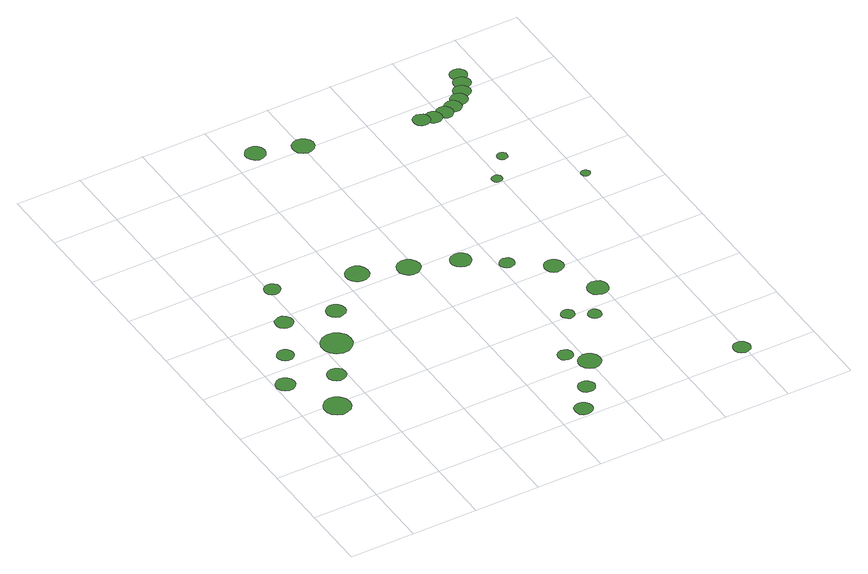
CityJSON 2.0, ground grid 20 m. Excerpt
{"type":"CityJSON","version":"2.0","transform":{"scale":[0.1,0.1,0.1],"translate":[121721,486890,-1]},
"CityObjects":{
"tree1":{"type":"SolitaryVegetationObject","attributes":{"function":"something"},"geometry":[{"type":"MultiSurface","lod":"1","boundaries":[[[0,1,2,3,4,5,6,7,8,9,10,11,12,13,14]]]}]},
"tree2":{"type":"SolitaryVegetationObject","attributes":{"function":"something"},"geometry":[{"type":"MultiSurface","lod":"1","boundaries":[[[15,16,17,18,19,20,21,22,23,24,25,26,27,28,29]]]}]},
"tree3":{"type":"SolitaryVegetationObject","attributes":{"function":"something"},"geometry":[{"type":"MultiSurface","lod":"1","boundaries":[[[30,31,32,33,34,35,36,37,38,39,40,41,42,43,44]]]}]},
"tree4":{"type":"SolitaryVegetationObject","attributes":{"function":"something"},"geometry":[{"type":"MultiSurface","lod":"1","boundaries":[[[45,46,47,48,49,50,51,52,53,54,55,56,57,58,59]]]}]},
"tree5":{"type":"SolitaryVegetationObject","attributes":{"function":"something"},"geometry":[{"type":"MultiSurface","lod":"1","boundaries":[[[60,61,62,63,64,65,66,67,68,69,70,71,72,73,74]]]}]},
"tree6":{"type":"SolitaryVegetationObject","attributes":{"function":"something"},"geometry":[{"type":"MultiSurface","lod":"1","boundaries":[[[75,76,77,78,79,80,81,82,83,84,85,86,87,88,89]]]}]},
"tree7":{"type":"SolitaryVegetationObject","attributes":{"function":"something"},"geometry":[{"type":"MultiSurface","lod":"1","boundaries":[[[90,91,92,93,94,95,96,97,98,99,100,101,102,103,104]]]}]},
"tree8":{"type":"SolitaryVegetationObject","attributes":{"function":"something"},"geometry":[{"type":"MultiSurface","lod":"1","boundaries":[[[105,106,107,108,109,110,111,112,113,114,115,116,117,118,119]]]}]},
"tree9":{"type":"SolitaryVegetationObject","attributes":{"function":"something"},"geometry":[{"type":"MultiSurface","lod":"1","boundaries":[[[120,121,122,123,124,125,126,127,128,129,130,131,132,133,134]]]}]},
"tree10":{"type":"SolitaryVegetationObject","attributes":{"function":"something"},"geometry":[{"type":"MultiSurface","lod":"1","boundaries":[[[135,136,137,138,139,140,141,142,143,144,145,146,147,148,149]]]}]},
"tree11":{"type":"SolitaryVegetationObject","attributes":{"function":"something"},"geometry":[{"type":"MultiSurface","lod":"1","boundaries":[[[150,151,152,153,154,155,156,157,158,159,160,161,162,163,164]]]}]},
"tree12":{"type":"SolitaryVegetationObject","attributes":{"function":"something"},"geometry":[{"type":"MultiSurface","lod":"1","boundaries":[[[165,166,167,168,169,170,171,172,173,174,175,176,177,178,179]]]}]},
"tree13":{"type":"SolitaryVegetationObject","attributes":{"function":"something"},"geometry":[{"type":"MultiSurface","lod":"1","boundaries":[[[180,181,182,183,184,185,186,187,188,189,190,191,192,193,194]]]}]},
"tree14":{"type":"SolitaryVegetationObject","attributes":{"function":"something"},"geometry":[{"type":"MultiSurface","lod":"1","boundaries":[[[195,196,197,198,199,200,201,202,203,204,205,206,207,208,209]]]}]},
"tree15":{"type":"SolitaryVegetationObject","attributes":{"function":"something"},"geometry":[{"type":"MultiSurface","lod":"1","boundaries":[[[210,211,212,213,214,215,216,217,218,219,220,221,222,223,224]]]}]},
"tree16":{"type":"SolitaryVegetationObject","attributes":{"function":"something"},"geometry":[{"type":"MultiSurface","lod":"1","boundaries":[[[225,226,227,228,229,230,231,232,233,234,235,236,237,238,239]]]}]},
"tree17":{"type":"SolitaryVegetationObject","attributes":{"function":"something"},"geometry":[{"type":"MultiSurface","lod":"1","boundaries":[[[240,241,242,243,244,245,246,247,248,249,250,251,252,253,254]]]}]},
"tree18":{"type":"SolitaryVegetationObject","attributes":{"function":"something"},"geometry":[{"type":"MultiSurface","lod":"1","boundaries":[[[255,256,257,258,259,260,261,262,263,264,265,266,267,268,269]]]}]},
"tree19":{"type":"SolitaryVegetationObject","attributes":{"function":"something"},"geometry":[{"type":"MultiSurface","lod":"1","boundaries":[[[270,271,272,273,274,275,276,277,278,279,280,281,282,283,284]]]}]},
"tree20":{"type":"SolitaryVegetationObject","attributes":{"function":"something"},"geometry":[{"type":"MultiSurface","lod":"1","boundaries":[[[285,286,287,288,289,290,291,292,293,294,295,296,297,298,299]]]}]},
"tree21":{"type":"SolitaryVegetationObject","attributes":{"function":"something"},"geometry":[{"type":"MultiSurface","lod":"1","boundaries":[[[300,301,302,303,304,305,306,307,308,309,310,311,312,313,314]]]}]},
"tree22":{"type":"SolitaryVegetationObject","attributes":{"function":"something"},"geometry":[{"type":"MultiSurface","lod":"1","boundaries":[[[315,316,317,318,319,320,321,322,323,324,325,326,327,328,329]]]}]},
"tree23":{"type":"SolitaryVegetationObject","attributes":{"function":"something"},"geometry":[{"type":"MultiSurface","lod":"1","boundaries":[[[330,331,332,333,334,335,336,337,338,339,340,341,342,343,344]]]}]},
"tree24":{"type":"SolitaryVegetationObject","attributes":{"function":"something"},"geometry":[{"type":"MultiSurface","lod":"1","boundaries":[[[345,346,347,348,349,350,351,352,353,354,355,356,357,358,359]]]}]},
"tree25":{"type":"SolitaryVegetationObject","attributes":{"function":"something"},"geometry":[{"type":"MultiSurface","lod":"1","boundaries":[[[360,361,362,363,364,365,366,367,368,369,370,371,372,373,374]]]}]},
"tree26":{"type":"SolitaryVegetationObject","attributes":{"function":"something"},"geometry":[{"type":"MultiSurface","lod":"1","boundaries":[[[375,376,377,378,379,380,381,382,383,384,385,386,387,388,389]]]}]},
"tree27":{"type":"SolitaryVegetationObject","attributes":{"function":"something"},"geometry":[{"type":"MultiSurface","lod":"1","boundaries":[[[390,391,392,393,394,395,396,397,398,399,400,401,402,403,404]]]}]},
"tree28":{"type":"SolitaryVegetationObject","attributes":{"function":"something"},"geometry":[{"type":"MultiSurface","lod":"1","boundaries":[[[405,406,407,408,409,410,411,412,413,414,415,416,417,418,419]]]}]},
"tree29":{"type":"SolitaryVegetationObject","attributes":{"function":"something"},"geometry":[{"type":"MultiSurface","lod":"1","boundaries":[[[420,421,422,423,424,425,426,427,428,429,430,431,432,433,434]]]}]},
"tree30":{"type":"SolitaryVegetationObject","attributes":{"function":"something"},"geometry":[{"type":"MultiSurface","lod":"1","boundaries":[[[435,436,437,438,439,440,441,442,443,444,445,446,447,448,449]]]}]},
"tree31":{"type":"SolitaryVegetationObject","attributes":{"function":"something"},"geometry":[{"type":"MultiSurface","lod":"1","boundaries":[[[450,451,452,453,454,455,456,457,458,459,460,461,462,463,464]]]}]},
"tree32":{"type":"SolitaryVegetationObject","attributes":{"function":"something"},"geometry":[{"type":"MultiSurface","lod":"1","boundaries":[[[465,466,467,468,469,470,471,472,473,474,475,476,477,478,479]]]}]},
"tree33":{"type":"SolitaryVegetationObject","attributes":{"function":"something"},"geometry":[{"type":"MultiSurface","lod":"1","boundaries":[[[480,481,482,483,484,485,486,487,488,489,490,491,492,493,494]]]}]},
"tree34":{"type":"SolitaryVegetationObject","attributes":{"function":"something"},"geometry":[{"type":"MultiSurface","lod":"1","boundaries":[[[495,496,497,498,499,500,501,502,503,504,505,506,507,508,509]]]}]}
},
"vertices":[
[59,543,10],[57,555,10],[50,565,10],[39,570,10],[27,572,10],[16,568,10],[7,560,10],[2,549,10],[2,537,10],[7,526,10],[16,518,10],[27,514,10],[39,515,10],[50,521,10],[57,531,10],
[145,389,10],[142,405,10],[132,419,10],[117,427,10],[101,429,10],[85,424,10],[72,412,10],[66,397,10],[66,380,10],[72,365,10],[85,354,10],[101,349,10],[117,351,10],[132,359,10],[142,372,10],
[121,654,10],[119,664,10],[112,672,10],[104,677,10],[93,678,10],[83,675,10],[76,668,10],[71,659,10],[71,648,10],[76,639,10],[83,632,10],[93,629,10],[104,630,10],[112,635,10],[119,644,10],
[202,508,10],[200,520,10],[193,529,10],[183,535,10],[171,537,10],[160,533,10],[151,525,10],[146,514,10],[146,503,10],[151,492,10],[160,484,10],[171,481,10],[183,482,10],[193,488,10],[200,497,10],
[193,779,10],[191,790,10],[184,799,10],[175,805,10],[163,806,10],[153,802,10],[144,795,10],[140,785,10],[140,773,10],[144,763,10],[153,755,10],[163,752,10],[175,753,10],[184,759,10],[191,768,10],
[290,626,10],[286,645,10],[274,660,10],[258,670,10],[239,672,10],[220,666,10],[206,653,10],[198,636,10],[198,616,10],[206,599,10],[220,586,10],[239,580,10],[258,582,10],[274,592,10],[286,607,10],
[236,920,10],[234,930,10],[228,938,10],[219,943,10],[209,944,10],[199,941,10],[192,934,10],[188,925,10],[188,915,10],[192,906,10],[199,899,10],[209,896,10],[219,897,10],[228,902,10],[234,910,10],
[343,749,10],[341,761,10],[334,770,10],[323,777,10],[311,778,10],[300,774,10],[291,766,10],[286,755,10],[286,743,10],[291,732,10],[300,724,10],[311,720,10],[323,722,10],[334,728,10],[341,737,10],
[711,33,10],[708,45,10],[701,54,10],[691,60,10],[680,61,10],[669,57,10],[660,50,10],[656,39,10],[656,28,10],[660,17,10],[669,9,10],[680,6,10],[691,7,10],[701,13,10],[708,22,10],
[482,858,10],[479,872,10],[471,884,10],[458,892,10],[444,893,10],[430,888,10],[419,879,10],[413,866,10],[413,851,10],[419,838,10],[430,828,10],[444,824,10],[458,825,10],[471,832,10],[479,844,10],
[765,112,10],[762,122,10],[756,131,10],[747,136,10],[737,137,10],[726,134,10],[719,127,10],[714,117,10],[714,107,10],[719,97,10],[726,90,10],[737,87,10],[747,88,10],[756,93,10],[762,102,10],
[619,811,10],[616,825,10],[607,837,10],[595,844,10],[580,845,10],[566,841,10],[556,831,10],[550,818,10],[550,803,10],[556,790,10],[566,780,10],[580,776,10],[595,777,10],[607,785,10],[616,796,10],
[782,261,10],[780,270,10],[775,278,10],[766,283,10],[757,284,10],[748,281,10],[741,274,10],[737,266,10],[737,256,10],[741,247,10],[748,241,10],[757,238,10],[766,239,10],[775,244,10],[780,252,10],
[837,204,10],[834,218,10],[826,229,10],[814,236,10],[800,238,10],[786,233,10],[776,224,10],[770,211,10],[770,197,10],[776,184,10],[786,175,10],[800,170,10],[814,172,10],[826,179,10],[834,190,10],
[506,1456,10],[503,1468,10],[496,1478,10],[485,1485,10],[472,1486,10],[460,1482,10],[451,1473,10],[445,1462,10],[445,1449,10],[451,1438,10],[460,1429,10],[472,1425,10],[485,1427,10],[496,1433,10],[503,1443,10],
[755,765,10],[752,778,10],[745,788,10],[734,795,10],[721,796,10],[708,792,10],[699,784,10],[693,772,10],[693,759,10],[699,747,10],[708,738,10],[721,734,10],[734,735,10],[745,742,10],[752,752,10],
[877,412,10],[875,420,10],[870,427,10],[863,431,10],[854,432,10],[846,429,10],[840,424,10],[836,416,10],[836,407,10],[840,400,10],[846,394,10],[854,391,10],[863,392,10],[870,396,10],[875,403,10],
[638,1416,10],[635,1429,10],[627,1440,10],[615,1447,10],[602,1448,10],[589,1444,10],[578,1435,10],[573,1423,10],[573,1409,10],[578,1397,10],[589,1387,10],[602,1383,10],[615,1385,10],[627,1391,10],[635,1402,10],
[941,374,10],[939,383,10],[934,390,10],[927,394,10],[919,395,10],[911,392,10],[904,386,10],[901,379,10],[901,370,10],[904,362,10],[911,357,10],[919,354,10],[927,355,10],[934,359,10],[939,366,10],
[849,690,10],[847,699,10],[842,707,10],[834,711,10],[825,712,10],[816,709,10],[809,703,10],[805,695,10],[805,685,10],[809,677,10],[816,671,10],[825,668,10],[834,669,10],[842,673,10],[847,681,10],
[960,612,10],[958,624,10],[951,634,10],[940,640,10],[928,641,10],[917,638,10],[908,630,10],[903,618,10],[903,607,10],[908,595,10],[917,587,10],[928,584,10],[940,585,10],[951,591,10],[958,601,10],
[1018,469,10],[1015,481,10],[1008,492,10],[996,498,10],[984,500,10],[971,496,10],[961,487,10],[956,475,10],[956,462,10],[961,450,10],[971,442,10],[984,437,10],[996,439,10],[1008,445,10],[1015,456,10],
[1220,42,10],[1218,53,10],[1212,61,10],[1202,67,10],[1192,68,10],[1181,65,10],[1174,57,10],[1169,48,10],[1169,37,10],[1174,27,10],[1181,20,10],[1192,16,10],[1202,18,10],[1212,23,10],[1218,32,10],
[1007,1020,10],[1006,1027,10],[1002,1032,10],[996,1036,10],[989,1036,10],[983,1034,10],[978,1030,10],[976,1024,10],[976,1017,10],[978,1011,10],[983,1007,10],[989,1005,10],[996,1005,10],[1002,1008,10],[1006,1014,10],
[970,1348,10],[968,1358,10],[962,1367,10],[952,1372,10],[942,1374,10],[931,1370,10],[923,1363,10],[919,1353,10],[919,1342,10],[923,1333,10],[931,1325,10],[942,1322,10],[952,1323,10],[962,1329,10],[968,1337,10],
[1004,1341,10],[1002,1352,10],[996,1360,10],[986,1366,10],[976,1367,10],[965,1363,10],[957,1356,10],[953,1346,10],[953,1336,10],[957,1326,10],[965,1318,10],[976,1315,10],[986,1316,10],[996,1322,10],[1002,1330,10],
[1070,1098,10],[1069,1104,10],[1065,1110,10],[1059,1113,10],[1053,1114,10],[1046,1112,10],[1041,1107,10],[1039,1101,10],[1039,1095,10],[1041,1088,10],[1046,1084,10],[1053,1082,10],[1059,1083,10],[1065,1086,10],[1069,1091,10],
[1042,1344,10],[1039,1355,10],[1033,1363,10],[1024,1369,10],[1013,1370,10],[1003,1367,10],[995,1359,10],[991,1349,10],[991,1339,10],[995,1329,10],[1003,1322,10],[1013,1318,10],[1024,1319,10],[1033,1325,10],[1039,1333,10],
[1075,1355,10],[1073,1365,10],[1067,1374,10],[1057,1380,10],[1047,1381,10],[1036,1377,10],[1028,1370,10],[1024,1360,10],[1024,1350,10],[1028,1340,10],[1036,1332,10],[1047,1329,10],[1057,1330,10],[1067,1336,10],[1073,1344,10],
[1228,918,10],[1227,923,10],[1223,928,10],[1218,931,10],[1212,932,10],[1207,930,10],[1202,926,10],[1200,921,10],[1200,915,10],[1202,909,10],[1207,905,10],[1212,903,10],[1218,904,10],[1223,907,10],[1227,912,10],
[1105,1374,10],[1103,1384,10],[1097,1393,10],[1087,1398,10],[1077,1400,10],[1066,1396,10],[1058,1389,10],[1054,1379,10],[1054,1368,10],[1058,1358,10],[1066,1351,10],[1077,1348,10],[1087,1349,10],[1097,1354,10],[1103,1363,10],
[1130,1399,10],[1128,1410,10],[1121,1418,10],[1112,1424,10],[1101,1425,10],[1091,1422,10],[1083,1414,10],[1079,1405,10],[1079,1394,10],[1083,1384,10],[1091,1377,10],[1101,1373,10],[1112,1374,10],[1121,1380,10],[1128,1388,10],
[1149,1431,10],[1147,1442,10],[1141,1450,10],[1131,1456,10],[1121,1457,10],[1110,1454,10],[1102,1447,10],[1098,1437,10],[1098,1426,10],[1102,1416,10],[1110,1409,10],[1121,1405,10],[1131,1407,10],[1141,1412,10],[1147,1421,10],
[1158,1467,10],[1156,1477,10],[1150,1486,10],[1141,1491,10],[1130,1493,10],[1119,1489,10],[1111,1482,10],[1107,1472,10],[1107,1461,10],[1111,1452,10],[1119,1444,10],[1130,1441,10],[1141,1442,10],[1150,1448,10],[1156,1456,10]
]}
